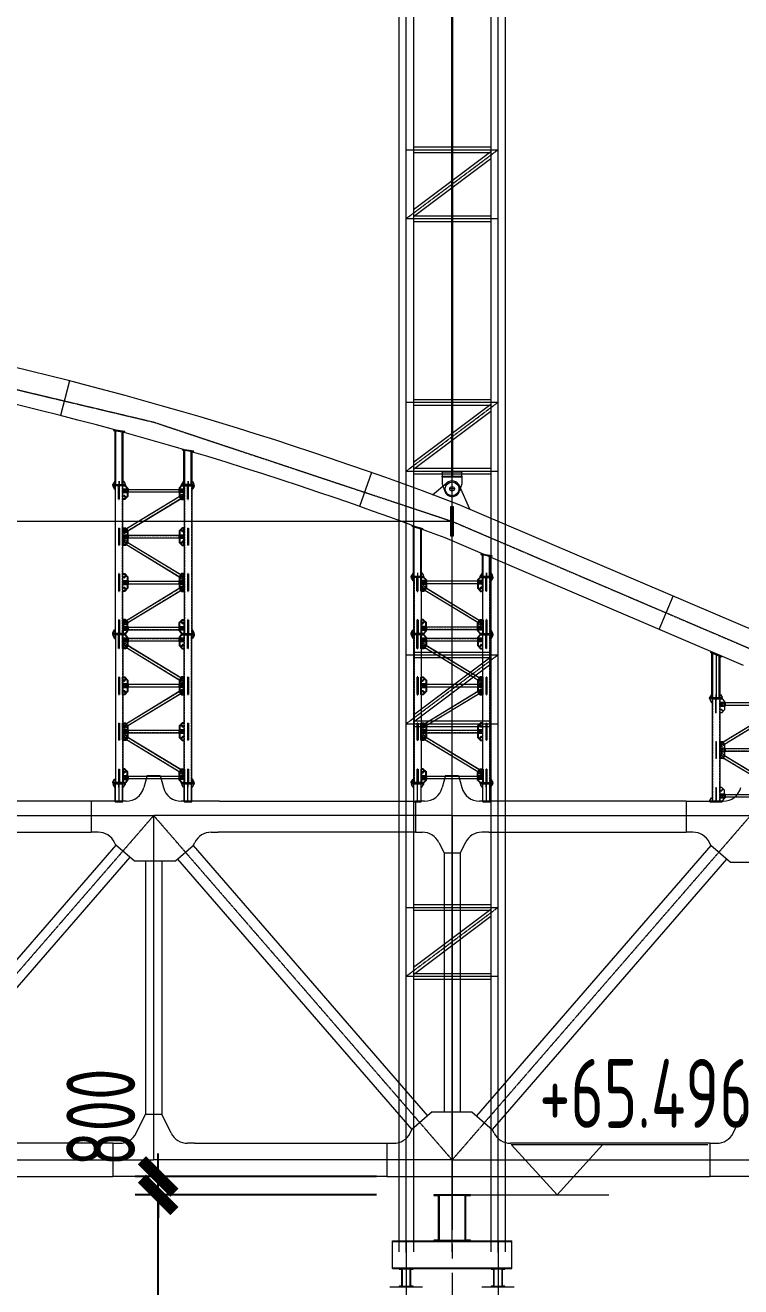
# Model space of a CAD drawing. Extents: x -2876908 to 633791, y -1383861 to 872234.
# Drawn here: x -460414 to -429248, y 744369 to 799314 of the extents above; entities that cross this region are included whole.
import ezdxf
from ezdxf.enums import TextEntityAlignment as Align

# ---------------------------------------------------------------- set-up
doc = ezdxf.new("R2010")
doc.units = 0
doc.header["$LTSCALE"] = 5
doc.header["$MEASUREMENT"] = 0
for name, pattern in [('ACAD_ISO10W100', [18, 12, -3, 0, -3]), ('CENTER', [2, 1.25, -0.25, 0.25, -0.25]), ('DASHED', [0.75, 0.5, -0.25])]:
    doc.linetypes.add(name, pattern=pattern)
doc.layers.get('0').update_dxf_attribs({"linetype": 'CONTINUOUS', "lineweight": 25})
doc.layers.get('DEFPOINTS').update_dxf_attribs({"color": 35, "linetype": 'CONTINUOUS', "lineweight": 13})
for name, color, linetype, lineweight in [('2细实线', 5, 'CONTINUOUS', 18), ('3中心线', 6, 'CENTER', 18), ('5标注', 3, 'CONTINUOUS', 15), ('6文本', 7, 'CONTINUOUS', 15), ('7边界线', 8, 'CONTINUOUS', 15), ('8轮廓线', 4, 'CONTINUOUS', 15), ('DIM', 3, 'CONTINUOUS', 0), ('STGJ_BOLT_THIN', 9, 'CONTINUOUS', 0), ('STXT_XG_END_THIN', 2, 'CONTINUOUS', 0), ('STXT_XG_THIN', 2, 'CONTINUOUS', 0), ('STXT_XG_TNDSH', 6, 'DASHED', 0)]:
    doc.layers.add(name, color=color, linetype=linetype, lineweight=lineweight)
doc.layers.add('M_Prof', color=2, linetype='CONTINUOUS')
doc.layers.add('M_Profx', color=2, linetype='CONTINUOUS')
doc.styles.add('TSSD_Dimension', font='tssdeng.shx', dxfattribs={"width": 0.7, "bigfont": 'hztxt.shx'})
doc.styles.add('TSSD_NORM', font='tssdeng.shx', dxfattribs={"width": 0.7, "bigfont": 'hztxt.shx'})
doc.dimstyles.new('TSSD_100_100', dxfattribs={"dimtxt": 300, "dimasz": 100, "dimexe": 100, "dimexo": 250, "dimgap": 100, "dimtad": 1, "dimdec": 0, "dimzin": 0, "dimdsep": 46, "dimtxsty": 'TSSD_Dimension', "dimblk": 'ARCHTICK', "dimblk1": 'ARCHTICK', "dimblk2": 'ARCHTICK', "dimcen": 0, "dimdle": 100, "dimclrt": 7, "dimadec": 0, "dimazin": 0, "dimtfac": 1, "dimtdec": 0, "dimtix": 1, "dimtmove": 2, "dimatfit": 3, "dimfxl": 1, "dimtolj": 1, "dimtzin": 0, "dimarcsym": 0})

# ---------------------------------------------------------------- blocks, each defined once
blk = doc.blocks.new('f234w2')
at = {"layer": '3中心线'}
for p, q in [((219704, 1526), (206704, -13474)), ((206704, 1526), (219704, 1526)), ((219704, 1526), (232704, -13474)), ((232704, 1526), (219704, 1526)), ((219704, 1526), (219704, -13474)), ((245704, 1526), (232704, -13474)), ((232704, 1526), (245704, 1526)), ((232704, 1526), (232704, -13474)), ((206704, -13474), (219704, -13474)), ((232704, -13474), (219704, -13474)), ((232704, -13474), (245704, -13474))]:
    blk.add_line(p, q, dxfattribs=at)
at = {"layer": '7边界线'}
for p, q in [((219419, 3265), (219277, 2741)), ((219419, 3265), (219988, 3265)), ((219988, 3265), (220130, 2741)), ((232419, 3265), (232277, 2741)), ((232419, 3265), (232988, 3265)), ((232988, 3265), (233130, 2741)), ((216989, 2150), (208300, 2150)), ((218505, 2150), (216989, 2150)), ((216989, 2150), (216989, 800)), ((222566, 2150), (220902, 2150)), ((222566, 2150), (231107, 2150)), ((231505, 2150), (231107, 2150)), ((231107, 2150), (231107, 800)), ((234300, 2150), (233902, 2150)), ((242894, 2150), (234300, 2150)), ((242894, 2150), (244505, 2150)), ((242894, 2150), (242894, 800)), ((208300, 800), (216989, 800)), ((217289, 800), (216989, 800)), ((222213, 800), (222513, 800)), ((231107, 800), (222513, 800)), ((231107, 800), (231407, 800)), ((234300, 800), (234000, 800)), ((234300, 800), (242894, 800)), ((243194, 800), (242894, 800)), ((218062, 242), (207992, -11376)), ((218062, 242), (218004, 358)), ((218860, -449), (218062, 242)), ((220656, -449), (221429, 222)), ((221429, 222), (221497, 358)), ((221429, 222), (231635, -11554)), ((232123, 358), (232354, -104)), ((233284, 358), (233054, -104)), ((243978, 222), (233772, -11554)), ((243978, 222), (243910, 358)), ((244833, -519), (243978, 222)), ((218666, -282), (208597, -11900)), ((218860, -449), (220656, -449)), ((219354, -449), (219354, -11481)), ((220054, -449), (220054, -11481)), ((220749, -368), (230955, -12143)), ((232354, -104), (232354, -11376)), ((232354, -104), (233054, -104)), ((233054, -104), (233054, -11376)), ((244658, -368), (234452, -12143)), ((246650, -520), (244833, -520)), ((218940, -12308), (219354, -11481)), ((219354, -11481), (220054, -11481)), ((220467, -12308), (220054, -11481)), ((231840, -11376), (230955, -12143)), ((231840, -11376), (233567, -11376)), ((233567, -11376), (234452, -12143)), ((244940, -12308), (245354, -11481)), ((230873, -12308), (230955, -12143)), ((234534, -12308), (234452, -12143)), ((217925, -12750), (209697, -12750)), ((217925, -12750), (218225, -12750)), ((217925, -12750), (217925, -14198)), ((221482, -12750), (221182, -12750)), ((221482, -12750), (229857, -12750)), ((229857, -12750), (230157, -12750)), ((229857, -12750), (229857, -14198)), ((235550, -12750), (235250, -12750)), ((243925, -12750), (235550, -12750)), ((243925, -12750), (244225, -12750)), ((243925, -12750), (243925, -14198)), ((203710, -14198), (217925, -14198)), ((229857, -14198), (217925, -14198)), ((229857, -14198), (243925, -14198)), ((255487, -14198), (243925, -14198))]:
    blk.add_line(p, q, dxfattribs=at)
for centre, start, end in [((218505, 2950), 270, 344.8249), ((220902, 2950), 195.1751, 270), ((231505, 2950), 270, 344.8249), ((233902, 2950), 195.1751, 270), ((244505, 2950), 270, 344.8249), ((217289, 0), 26.5651, 90), ((222213, 0), 90, 153.4349), ((231407, 0), 26.5651, 90), ((234000, 0), 90, 153.4349), ((243194, 0), 26.5651, 90), ((218225, -11950), 270, 333.4349), ((221182, -11950), 206.5651, 270), ((230157, -11950), 270, 333.4349), ((235250, -11950), 206.5651, 270), ((244225, -11950), 270, 333.4349)]:
    blk.add_arc(centre, 800, start, end, dxfattribs=at)
blk = doc.blocks.new('立面图')
at = {"layer": '3中心线'}
blk.add_lwpolyline([(80421, 934), (89875, 5872), (102875, 11428), (115875, 15749), (128875, 18835), (141875, 20687), (154875, 21305), (167875, 20687), (180875, 18835), (193875, 15749), (206875, 11428), (219875, 5872), (229329, 934)], dxfattribs=at)
at = {"layer": '7边界线', "ltscale": 0.1}
for p, q in [((190203, 17548), (189816, 16035)), ((203369, 13551), (202846, 12074)), ((220212, 6583), (207184, 12150)), ((219565, 5150), (206565, 10705)), ((215885, 6722), (216502, 8168))]:
    blk.add_line(p, q, dxfattribs=at)
for centre, radius, start, end in [((151606, -133281), 155689, 69.08517, 79.10948), ((151984, -131849), 152646, 69.04906, 79.14596)]:
    blk.add_arc(centre, radius, start, end, dxfattribs=at)
at = {"layer": '5标注'}
blk.add_blockref('f234w2', (-25830, -2913), dxfattribs=at)
blk = doc.blocks.new('260m跨提升架')
at = {"layer": '3中心线'}
for p, q in [((-3685, -8072), (-3685, 52996)), ((-1685, -8042), (-1685, 52996)), ((315, -8072), (315, 52996)), ((-3685, 39958), (315, 39958)), ((-3685, 36958), (315, 39958)), ((-3685, 36958), (315, 36958)), ((-3685, 28958), (315, 28958)), ((-3685, 25958), (315, 28958)), ((-3685, 25958), (315, 25958)), ((-3685, 14958), (315, 17958)), ((-3685, 17958), (315, 17958)), ((-3685, 14958), (315, 14958)), ((-3685, 6958), (315, 6958)), ((-3685, 3958), (315, 6958)), ((-3685, 3958), (315, 3958))]:
    blk.add_line(p, q, dxfattribs=at)
at = {"layer": '8轮廓线'}
for p, q in [((-4000, 52916), (-4000, -8042)), ((-3370, 52916), (-3370, -8042)), ((0, 52916), (0, -8042)), ((630, 52916), (630, -8042)), ((-3370, 40080), (0, 40080)), ((-3370, 37347), (0, 39874)), ((-3370, 39835), (0, 39835)), ((-3370, 37041), (0, 39568)), ((-3370, 37080), (0, 37080)), ((-3370, 36835), (0, 36835)), ((-3370, 29080), (0, 29080)), ((-3370, 26347), (0, 28874)), ((-3370, 28835), (0, 28835)), ((-3370, 26041), (0, 28568)), ((-3370, 26080), (0, 26080)), ((-3370, 25835), (0, 25835)), ((-3370, 18080), (0, 18080)), ((-3370, 15347), (0, 17874)), ((-3370, 17835), (0, 17835)), ((-3370, 15041), (0, 17568)), ((-3370, 15080), (0, 15080)), ((-3370, 14835), (0, 14835)), ((-3370, 7080), (0, 7080)), ((-3370, 4347), (0, 6874)), ((-3370, 6835), (0, 6835)), ((-3370, 4041), (0, 6568)), ((-3370, 4080), (0, 4080)), ((-3370, 3835), (0, 3835))]:
    blk.add_line(p, q, dxfattribs=at)
blk = doc.blocks.new('孔')
blk.add_circle((22022, 20887), 13.3)
at = {"layer": 'STGJ_BOLT_THIN'}
for p, q in [((21992, 20887), (22052, 20887)), ((22022, 20917), (22022, 20857))]:
    blk.add_line(p, q, dxfattribs=at)
blk = doc.blocks.new('6.5M11')
at = {"color": 5}
for p, q in [((128499, 27955), (128499, 28558)), ((128519, 27955), (128519, 28558)), ((128519, 27955), (128499, 27955)), ((128499, 24701), (128499, 23955)), ((128499, 24701), (128519, 24701)), ((128519, 24701), (128519, 23955)), ((128519, 23955), (128499, 23955))]:
    blk.add_line(p, q, dxfattribs=at)
for p, q in [((128499, 28377), (128519, 28377)), ((128499, 28350), (128519, 28350)), ((128499, 28307), (128519, 28307)), ((128499, 28280), (128519, 28280)), ((128499, 28114), (128519, 28114)), ((128499, 28088), (128519, 28088)), ((128499, 28078), (128519, 28078)), ((128499, 28051), (128519, 28051)), ((128499, 26605), (128519, 26605)), ((128499, 26579), (128519, 26579)), ((128499, 26569), (128519, 26569)), ((128499, 26543), (128519, 26543)), ((128499, 26377), (128519, 26377)), ((128499, 26350), (128519, 26350)), ((128499, 26307), (128519, 26307)), ((128499, 26280), (128519, 26280)), ((128499, 26101), (128519, 26101)), ((128499, 26065), (128519, 26065)), ((128519, 24605), (128499, 24605)), ((128519, 24579), (128499, 24579)), ((128519, 24569), (128499, 24569)), ((128519, 24543), (128499, 24543)), ((128519, 24377), (128499, 24377)), ((128519, 24350), (128499, 24350)), ((128519, 24307), (128499, 24307)), ((128519, 24280), (128499, 24280)), ((128519, 24101), (128499, 24101)), ((128519, 24065), (128499, 24065)), ((128519, 22605), (128499, 22605)), ((128519, 22579), (128499, 22579)), ((128519, 22569), (128499, 22569)), ((128519, 22543), (128499, 22543)), ((128519, 22377), (128499, 22377)), ((128519, 22350), (128499, 22350)), ((128519, 22307), (128499, 22307)), ((128519, 22280), (128499, 22280))]:
    blk.add_line(p, q)
at = {"color": 241}
for p, q in [((128499, 26701), (128499, 25955)), ((128519, 26701), (128499, 26701)), ((128519, 26701), (128519, 25955)), ((128499, 25955), (128519, 25955)), ((128499, 22701), (128499, 22093)), ((128499, 22701), (128519, 22701)), ((128519, 22701), (128519, 22093))]:
    blk.add_line(p, q, dxfattribs=at)
at = {"color": 6}
for points in [[(128247, 28578), (128772, 28578), (128772, 28558), (128247, 28558)], [(128247, 22078), (128772, 22078), (128772, 22098), (128247, 22098)]]:
    blk.add_lwpolyline(points, close=True, dxfattribs=at)
for points in [[(128247, 28558), (128247, 28528), (128317, 28408), (128347, 28408)], [(128247, 28558), (128247, 28528), (128317, 28408), (128347, 28408)], [(128247, 22098), (128247, 22128), (128317, 22248), (128347, 22248)], [(128247, 22098), (128247, 22128), (128317, 22248), (128347, 22248)]]:
    blk.add_lwpolyline(points, dxfattribs=at)
at = {"color": 241}
for points in [[(128672, 28558), (128772, 28558), (128882, 28438), (128882, 28109), (128789, 27955), (128672, 27955), (128672, 28558)], [(128672, 24701), (128789, 24701), (128882, 24548), (128882, 24109), (128789, 23955), (128672, 23955), (128672, 24701)]]:
    blk.add_lwpolyline(points, dxfattribs=at)
at = {"color": 5}
for points in [[(128672, 26701), (128761, 26701), (128882, 26580), (128882, 26077), (128761, 25955), (128672, 25955), (128672, 26701)], [(128672, 22701), (128672, 22098), (128772, 22098), (128882, 22218), (128882, 22580), (128761, 22701), (128672, 22701)]]:
    blk.add_lwpolyline(points, dxfattribs=at)
at = {"layer": 'STXT_XG_END_THIN'}
for p, q in [((128347, 28558), (128672, 28558)), ((128347, 22098), (128672, 22098))]:
    blk.add_line(p, q, dxfattribs=at)
at = {"layer": 'STXT_XG_THIN', "color": 2}
for p, q in [((128347, 28558), (128347, 22098)), ((128672, 28558), (128672, 22098))]:
    blk.add_line(p, q, dxfattribs=at)
at = {"layer": 'STXT_XG_TNDSH', "color": 2}
for p, q in [((128355, 28558), (128355, 22098)), ((128664, 28558), (128664, 22098))]:
    blk.add_line(p, q, dxfattribs=at)
for p in [(106715, 7476), (106715, 7406), (106715, 7213), (106775, 7177), (106785, 7476), (106785, 7406), (106715, 5476), (106785, 5476), (106715, 5406), (106715, 5213), (106765, 5164), (106785, 5406), (106715, 3476), (106715, 3406), (106785, 3476), (106785, 3406), (106715, 3213), (106775, 3177)]:
    blk.add_blockref('孔', p)
at = {"xscale": -1, "rotation": 180}
for p in [(106715, 47443), (106715, 47251), (106765, 47493), (106785, 47251), (106715, 47181), (106785, 47181), (106715, 45443), (106775, 45480), (106715, 43443), (106765, 43493), (106715, 43251), (106715, 43181), (106785, 43251), (106785, 43181)]:
    blk.add_blockref('孔', p, dxfattribs=at)
blk = doc.blocks.new('6.5M222')
at = {"color": 241}
for p, q in [((130499, 27955), (130499, 28558)), ((130519, 27955), (130519, 28558)), ((130519, 27955), (130499, 27955)), ((130499, 24701), (130499, 23955)), ((130499, 24701), (130519, 24701)), ((130519, 24701), (130519, 23955)), ((130519, 23955), (130499, 23955))]:
    blk.add_line(p, q, dxfattribs=at)
for p, q in [((130499, 28377), (130519, 28377)), ((130499, 28350), (130519, 28350)), ((130499, 28307), (130519, 28307)), ((130499, 28280), (130519, 28280)), ((130499, 28114), (130519, 28114)), ((130499, 28088), (130519, 28088)), ((130499, 28078), (130519, 28078)), ((130499, 28051), (130519, 28051)), ((130499, 26605), (130519, 26605)), ((130499, 26579), (130519, 26579)), ((130499, 26569), (130519, 26569)), ((130499, 26543), (130519, 26543)), ((130499, 26377), (130519, 26377)), ((130499, 26350), (130519, 26350)), ((130499, 26307), (130519, 26307)), ((130499, 26280), (130519, 26280)), ((130499, 26101), (130519, 26101)), ((130499, 26065), (130519, 26065)), ((130519, 24605), (130499, 24605)), ((130519, 24579), (130499, 24579)), ((130519, 24569), (130499, 24569)), ((130519, 24543), (130499, 24543)), ((130519, 24377), (130499, 24377)), ((130519, 24350), (130499, 24350)), ((130519, 24307), (130499, 24307)), ((130519, 24280), (130499, 24280)), ((130519, 24101), (130499, 24101)), ((130519, 24065), (130499, 24065)), ((130499, 22605), (130519, 22605)), ((130499, 22579), (130519, 22579)), ((130499, 22569), (130519, 22569)), ((130499, 22543), (130519, 22543)), ((130499, 22377), (130519, 22377)), ((130499, 22350), (130519, 22350)), ((130499, 22307), (130519, 22307)), ((130499, 22280), (130519, 22280))]:
    blk.add_line(p, q)
at = {"color": 5}
for p, q in [((130499, 26701), (130499, 25955)), ((130519, 26701), (130499, 26701)), ((130519, 26701), (130519, 25955)), ((130499, 25955), (130519, 25955)), ((130499, 22701), (130499, 22098)), ((130519, 22701), (130499, 22701)), ((130519, 22701), (130519, 22098))]:
    blk.add_line(p, q, dxfattribs=at)
at = {"color": 6}
for points in [[(130772, 28578), (130247, 28578), (130247, 28558), (130772, 28558)], [(130772, 22078), (130247, 22078), (130247, 22098), (130772, 22098)]]:
    blk.add_lwpolyline(points, close=True, dxfattribs=at)
at = {"color": 5}
for points in [[(130347, 28558), (130247, 28558), (130137, 28438), (130137, 28077), (130258, 27955), (130347, 27955)], [(130347, 24701), (130258, 24701), (130137, 24580), (130137, 24077), (130258, 23955), (130347, 23955)]]:
    blk.add_lwpolyline(points, dxfattribs=at)
at = {"color": 6}
for points in [[(130772, 28558), (130772, 28528), (130702, 28408), (130672, 28408)], [(130772, 28558), (130772, 28528), (130702, 28408), (130672, 28408)], [(130772, 22098), (130772, 22128), (130702, 22248), (130672, 22248)], [(130772, 22098), (130772, 22128), (130702, 22248), (130672, 22248)]]:
    blk.add_lwpolyline(points, dxfattribs=at)
at = {"color": 241}
for points in [[(130347, 26701), (130230, 26701), (130137, 26548), (130137, 26109), (130230, 25955), (130347, 25955), (130347, 26701)], [(130347, 22701), (130347, 22098), (130247, 22098), (130137, 22218), (130137, 22548), (130230, 22701), (130347, 22701)]]:
    blk.add_lwpolyline(points, dxfattribs=at)
at = {"layer": 'STXT_XG_END_THIN'}
for p, q in [((130672, 28558), (130347, 28558)), ((130672, 22098), (130347, 22098))]:
    blk.add_line(p, q, dxfattribs=at)
at = {"layer": 'STXT_XG_THIN', "color": 2}
for p, q in [((130347, 22098), (130347, 28558)), ((130672, 22098), (130672, 28558))]:
    blk.add_line(p, q, dxfattribs=at)
at = {"layer": 'STXT_XG_TNDSH', "color": 2}
for p, q in [((130355, 22098), (130355, 28558)), ((130664, 22098), (130664, 28558))]:
    blk.add_line(p, q, dxfattribs=at)
at = {"xscale": -1}
for p in [(152234, 7476), (152234, 7406), (152254, 7164), (152304, 7476), (152304, 7406), (152304, 7213), (152234, 5476), (152304, 5476), (152234, 5406), (152244, 5177), (152304, 5406), (152304, 5213), (152234, 3476), (152234, 3406), (152304, 3476), (152304, 3406), (152254, 3164), (152304, 3213)]:
    blk.add_blockref('孔', p, dxfattribs=at)
at = {"rotation": 180}
for p in [(152244, 47480), (152304, 47443), (152254, 45493), (152304, 45443), (152244, 43480), (152304, 43443), (152234, 43251), (152234, 43181), (152304, 43251), (152304, 43181)]:
    blk.add_blockref('孔', p, dxfattribs=at)
blk = doc.blocks.new('sahdlfhaskfhkjs')
at = {"layer": 'STXT_XG_END_THIN', "color": 3}
for p, q in [((11556664, 547825), (11556664, 547665)), ((11559299, 547665), (11559299, 547825)), ((11556664, 547665), (11556874, 547665)), ((11556664, 545825), (11556664, 545665)), ((11556664, 545665), (11556874, 545665)), ((11559299, 545665), (11559299, 545825)), ((11556664, 543825), (11556664, 543665)), ((11556664, 543665), (11556874, 543665)), ((11559299, 543665), (11559299, 543825)), ((11556664, 541825), (11556664, 541665)), ((11559299, 541665), (11559299, 541825)), ((11556664, 541665), (11556874, 541665))]:
    blk.add_line(p, q, dxfattribs=at)
at = {"layer": 'STXT_XG_THIN', "color": 3}
for p, q in [((11556874, 547825), (11556664, 547825)), ((11556864, 547825), (11556864, 547665)), ((11556874, 547825), (11556874, 547665)), ((11559089, 547825), (11559089, 547665)), ((11559299, 547825), (11559089, 547825)), ((11559099, 547825), (11559099, 547665)), ((11559089, 547802), (11556874, 547802)), ((11559089, 547688), (11556874, 547688)), ((11559299, 547665), (11559089, 547665)), ((11556874, 545825), (11556664, 545825)), ((11556864, 545825), (11556864, 545665)), ((11556874, 545825), (11556874, 545665)), ((11559089, 545802), (11556874, 545802)), ((11559089, 545688), (11556874, 545688)), ((11559089, 545825), (11559089, 545665)), ((11559299, 545825), (11559089, 545825)), ((11559299, 545665), (11559089, 545665)), ((11559099, 545825), (11559099, 545665)), ((11556874, 543825), (11556664, 543825)), ((11556864, 543825), (11556864, 543665)), ((11556874, 543825), (11556874, 543665)), ((11559089, 543802), (11556874, 543802)), ((11559089, 543688), (11556874, 543688)), ((11559089, 543825), (11559089, 543665)), ((11559299, 543825), (11559089, 543825)), ((11559299, 543665), (11559089, 543665)), ((11559099, 543825), (11559099, 543665)), ((11556874, 541825), (11556664, 541825)), ((11556864, 541825), (11556864, 541665)), ((11556874, 541825), (11556874, 541665)), ((11559089, 541802), (11556874, 541802)), ((11559089, 541825), (11559089, 541665)), ((11559299, 541825), (11559089, 541825)), ((11559099, 541825), (11559099, 541665)), ((11559089, 541688), (11556874, 541688)), ((11559299, 541665), (11559089, 541665))]:
    blk.add_line(p, q, dxfattribs=at)
at = {"layer": 'STXT_XG_THIN', "color": 241}
for p, q in [((11556664, 547530), (11556712, 547609)), ((11556664, 547530), (11556664, 547451)), ((11556664, 547451), (11556787, 547377)), ((11556870, 547513), (11556712, 547609)), ((11556862, 547519), (11556779, 547382)), ((11556870, 547513), (11556787, 547377)), ((11559105, 545997), (11556799, 547396)), ((11559164, 546094), (11556858, 547494)), ((11559176, 546114), (11559093, 545977)), ((11559093, 545977), (11559251, 545881)), ((11559093, 545513), (11559251, 545609)), ((11559184, 546108), (11559101, 545972)), ((11559299, 546039), (11559176, 546114)), ((11559299, 545960), (11559251, 545881)), ((11559299, 545530), (11559251, 545609)), ((11559299, 545960), (11559299, 546039)), ((11559105, 545494), (11556799, 544094)), ((11559164, 545396), (11556858, 543997)), ((11559176, 545377), (11559093, 545513)), ((11559184, 545382), (11559101, 545519)), ((11559299, 545451), (11559176, 545377)), ((11559299, 545530), (11559299, 545451)), ((11556664, 544039), (11556787, 544114)), ((11556664, 543960), (11556664, 544039)), ((11556664, 543960), (11556712, 543881)), ((11556870, 543977), (11556712, 543881)), ((11556862, 543972), (11556779, 544108)), ((11556870, 543977), (11556787, 544114)), ((11556664, 543530), (11556712, 543609)), ((11556664, 543530), (11556664, 543451)), ((11556664, 543451), (11556787, 543377)), ((11556870, 543513), (11556712, 543609)), ((11556862, 543519), (11556779, 543382)), ((11556870, 543513), (11556787, 543377)), ((11559164, 542094), (11556858, 543494)), ((11559105, 541997), (11556799, 543396)), ((11559176, 542114), (11559093, 541977)), ((11559093, 541977), (11559251, 541881)), ((11559184, 542108), (11559101, 541972)), ((11559299, 542039), (11559176, 542114)), ((11559299, 541960), (11559251, 541881)), ((11559299, 541960), (11559299, 542039))]:
    blk.add_line(p, q, dxfattribs=at)
at = {"layer": 'STXT_XG_TNDSH', "color": 241}
for p, q in [((11559107, 546000), (11556801, 547400)), ((11559162, 546091), (11556856, 547490)), ((11559107, 545490), (11556801, 544091)), ((11559162, 545400), (11556856, 544000)), ((11559162, 542091), (11556856, 543490)), ((11559107, 542000), (11556801, 543400))]:
    blk.add_line(p, q, dxfattribs=at)
at = {"layer": 'STXT_XG_TNDSH', "color": 3}
for p, q in [((11559089, 547798), (11556874, 547798)), ((11559089, 547692), (11556874, 547692)), ((11559089, 545798), (11556874, 545798)), ((11559089, 545692), (11556874, 545692)), ((11559089, 543798), (11556874, 543798)), ((11559089, 543692), (11556874, 543692)), ((11559089, 541798), (11556874, 541798)), ((11559089, 541692), (11556874, 541692))]:
    blk.add_line(p, q, dxfattribs=at)
for name, p in [('6.5M11', (11427972, 519417)), ('6.5M222', (11428972, 519417))]:
    blk.add_blockref(name, p)
blk = doc.blocks.new('hslhfkdjsdkjf')
at = {"color": 6}
for p, q in [((10440927, 1364081), (10440927, 1364061)), ((10441452, 1364081), (10441452, 1364061))]:
    blk.add_line(p, q, dxfattribs=at)
blk.add_line((10441026, 1363281), (10441352, 1363281))
at = {"layer": 'DIM', "color": 6}
for p, q in [((10440927, 1364081), (10441452, 1364081)), ((10440927, 1364061), (10441452, 1364061)), ((10440927, 1364061), (10440927, 1364030)), ((10440997, 1363910), (10440927, 1364030)), ((10440997, 1363910), (10441026, 1363910)), ((10441184, 1363910), (10441184, 1364061)), ((10441184, 1363910), (10441194, 1363910)), ((10441194, 1363910), (10441194, 1364061)), ((10441382, 1363910), (10441352, 1363910)), ((10441382, 1363910), (10441452, 1364030)), ((10441452, 1364061), (10441452, 1364030))]:
    blk.add_line(p, q, dxfattribs=at)
at = {"layer": 'DIM', "color": 2}
for p, q in [((10441026, 1363281), (10441026, 1364061)), ((10441034, 1363281), (10441034, 1364061)), ((10441344, 1363281), (10441344, 1364061)), ((10441352, 1363281), (10441352, 1364061))]:
    blk.add_line(p, q, dxfattribs=at)
at = {"layer": 'DIM', "color": 1, "linetype": 'ACAD_ISO10W100', "ltscale": 0.02}
blk.add_line((10441189, 1363281), (10441189, 1364081), dxfattribs=at)
blk = doc.blocks.new('hsldhflksfdjl')
at = {"color": 5}
for p, q in [((11524943, 547792), (11524943, 548395)), ((11524963, 547792), (11524963, 548395)), ((11524943, 547792), (11524963, 547792)), ((11527943, 546538), (11527943, 545935)), ((11527963, 546538), (11527943, 546538)), ((11527963, 546538), (11527963, 545935))]:
    blk.add_line(p, q, dxfattribs=at)
at = {"color": 241}
for p, q in [((11527943, 547792), (11527943, 548395)), ((11527963, 547792), (11527963, 548395)), ((11527963, 547792), (11527943, 547792)), ((11524943, 546538), (11524943, 545935)), ((11524943, 546538), (11524963, 546538)), ((11524963, 546538), (11524963, 545935))]:
    blk.add_line(p, q, dxfattribs=at)
for p, q in [((11524963, 548213), (11524943, 548213)), ((11524963, 548186), (11524943, 548186)), ((11524963, 548143), (11524943, 548143)), ((11524963, 548116), (11524943, 548116)), ((11524963, 547950), (11524943, 547950)), ((11524963, 547924), (11524943, 547924)), ((11524963, 547914), (11524943, 547914)), ((11524963, 547887), (11524943, 547887)), ((11527943, 548213), (11527963, 548213)), ((11527943, 548186), (11527963, 548186)), ((11527943, 548143), (11527963, 548143)), ((11527943, 548116), (11527963, 548116)), ((11527943, 547950), (11527963, 547950)), ((11527943, 547924), (11527963, 547924)), ((11527943, 547914), (11527963, 547914)), ((11527943, 547887), (11527963, 547887)), ((11524963, 546442), (11524943, 546442)), ((11524963, 546415), (11524943, 546415)), ((11524963, 546405), (11524943, 546405)), ((11524963, 546379), (11524943, 546379)), ((11524963, 546213), (11524943, 546213)), ((11524963, 546186), (11524943, 546186)), ((11527943, 546442), (11527963, 546442)), ((11527943, 546415), (11527963, 546415)), ((11527943, 546405), (11527963, 546405)), ((11527943, 546379), (11527963, 546379)), ((11527943, 546213), (11527963, 546213)), ((11527943, 546186), (11527963, 546186)), ((11524963, 546143), (11524943, 546143)), ((11524963, 546116), (11524943, 546116)), ((11527943, 546143), (11527963, 546143)), ((11527943, 546116), (11527963, 546116))]:
    blk.add_line(p, q)
at = {"color": 6}
for points in [[(11524691, 548415), (11525216, 548415), (11525216, 548395), (11524691, 548395)], [(11528216, 548415), (11527691, 548415), (11527691, 548395), (11528216, 548395)], [(11524691, 545915), (11525216, 545915), (11525216, 545935), (11524691, 545935)], [(11528216, 545915), (11527691, 545915), (11527691, 545935), (11528216, 545935)]]:
    blk.add_lwpolyline(points, close=True, dxfattribs=at)
for points in [[(11524691, 548395), (11524691, 548365), (11524761, 548245), (11524791, 548245)], [(11524691, 548395), (11524691, 548365), (11524761, 548245), (11524791, 548245)], [(11528216, 548395), (11528216, 548365), (11528146, 548245), (11528116, 548245)], [(11528216, 548395), (11528216, 548365), (11528146, 548245), (11528116, 548245)], [(11524691, 545935), (11524691, 545965), (11524761, 546085), (11524791, 546085)], [(11524691, 545935), (11524691, 545965), (11524761, 546085), (11524791, 546085)], [(11528216, 545935), (11528216, 545965), (11528146, 546085), (11528116, 546085)], [(11528216, 545935), (11528216, 545965), (11528146, 546085), (11528116, 546085)]]:
    blk.add_lwpolyline(points, dxfattribs=at)
at = {"color": 241}
for points in [[(11525116, 547792), (11525116, 548395), (11525216, 548395), (11525326, 548275), (11525326, 547945), (11525233, 547792), (11525116, 547792)], [(11527791, 546538), (11527791, 545935), (11527691, 545935), (11527580, 546055), (11527580, 546384), (11527674, 546538), (11527791, 546538)]]:
    blk.add_lwpolyline(points, dxfattribs=at)
at = {"color": 5}
for points in [[(11527791, 547792), (11527791, 548395), (11527691, 548395), (11527580, 548275), (11527580, 547913), (11527701, 547792), (11527791, 547792)], [(11525116, 546538), (11525116, 545935), (11525216, 545935), (11525326, 546055), (11525326, 546416), (11525205, 546538), (11525116, 546538)]]:
    blk.add_lwpolyline(points, dxfattribs=at)
at = {"layer": 'STXT_XG_END_THIN'}
for p, q in [((11524791, 548395), (11525116, 548395)), ((11528116, 548395), (11527791, 548395)), ((11524791, 545935), (11525116, 545935)), ((11528116, 545935), (11527791, 545935))]:
    blk.add_line(p, q, dxfattribs=at)
at = {"layer": 'STXT_XG_END_THIN', "color": 3}
for p, q in [((11525136, 548245), (11525136, 548085)), ((11525136, 548085), (11525346, 548085)), ((11527771, 548085), (11527771, 548245)), ((11525136, 546245), (11525136, 546085)), ((11527771, 546085), (11527771, 546245)), ((11525136, 546085), (11525346, 546085))]:
    blk.add_line(p, q, dxfattribs=at)
at = {"layer": 'STXT_XG_THIN', "color": 2}
for p, q in [((11524791, 548395), (11524791, 545935)), ((11525116, 548395), (11525116, 545935)), ((11527791, 545935), (11527791, 548395)), ((11528116, 545935), (11528116, 548395))]:
    blk.add_line(p, q, dxfattribs=at)
at = {"layer": 'STXT_XG_THIN', "color": 3}
for p, q in [((11525346, 548245), (11525136, 548245)), ((11525336, 548245), (11525336, 548085)), ((11525346, 548245), (11525346, 548085)), ((11527560, 548222), (11525346, 548222)), ((11527560, 548108), (11525346, 548108)), ((11527560, 548245), (11527560, 548085)), ((11527771, 548245), (11527560, 548245)), ((11527771, 548085), (11527560, 548085)), ((11527570, 548245), (11527570, 548085)), ((11525346, 546245), (11525136, 546245)), ((11525336, 546245), (11525336, 546085)), ((11525346, 546245), (11525346, 546085)), ((11527560, 546222), (11525346, 546222)), ((11527560, 546245), (11527560, 546085)), ((11527771, 546245), (11527560, 546245)), ((11527570, 546245), (11527570, 546085)), ((11527560, 546108), (11525346, 546108)), ((11527771, 546085), (11527560, 546085))]:
    blk.add_line(p, q, dxfattribs=at)
at = {"layer": 'STXT_XG_THIN', "color": 241}
for p, q in [((11525136, 547950), (11525184, 548029)), ((11525136, 547950), (11525136, 547871)), ((11525136, 547871), (11525259, 547796)), ((11525342, 547933), (11525184, 548029)), ((11525333, 547938), (11525250, 547801)), ((11525342, 547933), (11525259, 547796)), ((11527576, 546416), (11525271, 547816)), ((11527636, 546514), (11525330, 547913)), ((11527647, 546533), (11527564, 546396)), ((11527564, 546396), (11527723, 546300)), ((11527656, 546528), (11527573, 546391)), ((11527771, 546458), (11527647, 546533)), ((11527771, 546380), (11527723, 546300)), ((11527771, 546380), (11527771, 546458))]:
    blk.add_line(p, q, dxfattribs=at)
at = {"layer": 'STXT_XG_TNDSH', "color": 2}
for p, q in [((11524799, 548395), (11524799, 545935)), ((11525108, 548395), (11525108, 545935)), ((11527799, 545935), (11527799, 548395)), ((11528108, 545935), (11528108, 548395))]:
    blk.add_line(p, q, dxfattribs=at)
at = {"layer": 'STXT_XG_TNDSH', "color": 241}
for p, q in [((11527578, 546419), (11525273, 547819)), ((11527633, 546510), (11525328, 547910))]:
    blk.add_line(p, q, dxfattribs=at)
at = {"layer": 'STXT_XG_TNDSH', "color": 3}
for p, q in [((11527560, 548218), (11525346, 548218)), ((11527560, 548112), (11525346, 548112)), ((11527560, 546218), (11525346, 546218)), ((11527560, 546112), (11525346, 546112))]:
    blk.add_line(p, q, dxfattribs=at)
for p in [(11503159, 527312), (11503159, 527242), (11503159, 527050), (11503219, 527013), (11503229, 527312), (11503229, 527242)]:
    blk.add_blockref('孔', p)
at = {"xscale": -1}
for p in [(11549677, 527312), (11549677, 527242), (11549698, 527000), (11549747, 527312), (11549747, 527242), (11549747, 527050)]:
    blk.add_blockref('孔', p, dxfattribs=at)
at = {"xscale": -1, "rotation": 180}
for p in [(11503159, 567280), (11503159, 567087), (11503159, 567017), (11503208, 567329), (11503229, 567087), (11503229, 567017)]:
    blk.add_blockref('孔', p, dxfattribs=at)
at = {"rotation": 180}
for p in [(11549677, 567087), (11549677, 567017), (11549688, 567316), (11549747, 567280), (11549747, 567087), (11549747, 567017)]:
    blk.add_blockref('孔', p, dxfattribs=at)
blk = doc.blocks.new('flhdasdhfksfdjl')
at = {"color": 241}
for p, q in [((11534671, 549419), (11534671, 550022)), ((11534691, 549419), (11534691, 550022)), ((11534671, 549419), (11534691, 549419)), ((11537671, 548165), (11537671, 547419)), ((11537671, 548165), (11537691, 548165)), ((11537691, 548165), (11537691, 547419)), ((11537691, 547419), (11537671, 547419)), ((11534671, 546165), (11534671, 545562)), ((11534671, 546165), (11534691, 546165)), ((11534691, 546165), (11534691, 545562))]:
    blk.add_line(p, q, dxfattribs=at)
at = {"color": 5}
for p, q in [((11537671, 549419), (11537671, 550022)), ((11537691, 549419), (11537691, 550022)), ((11537671, 549419), (11537691, 549419)), ((11534671, 548165), (11534671, 547419)), ((11534671, 548165), (11534691, 548165)), ((11534691, 548165), (11534691, 547419)), ((11534691, 547419), (11534671, 547419)), ((11537671, 546165), (11537671, 545562)), ((11537671, 546165), (11537691, 546165)), ((11537691, 546165), (11537691, 545562))]:
    blk.add_line(p, q, dxfattribs=at)
for p, q in [((11534691, 549840), (11534671, 549840)), ((11534691, 549813), (11534671, 549813)), ((11534691, 549770), (11534671, 549770)), ((11534691, 549743), (11534671, 549743)), ((11534691, 549578), (11534671, 549578)), ((11534691, 549551), (11534671, 549551)), ((11534691, 549541), (11534671, 549541)), ((11534691, 549515), (11534671, 549515)), ((11537691, 549840), (11537671, 549840)), ((11537691, 549813), (11537671, 549813)), ((11537691, 549770), (11537671, 549770)), ((11537691, 549743), (11537671, 549743)), ((11537691, 549578), (11537671, 549578)), ((11537691, 549551), (11537671, 549551)), ((11537691, 549541), (11537671, 549541)), ((11537691, 549515), (11537671, 549515)), ((11534691, 548069), (11534671, 548069)), ((11534691, 548042), (11534671, 548042)), ((11534691, 548033), (11534671, 548033)), ((11534691, 548006), (11534671, 548006)), ((11534691, 547840), (11534671, 547840)), ((11534691, 547813), (11534671, 547813)), ((11537691, 548069), (11537671, 548069)), ((11537691, 548042), (11537671, 548042)), ((11537691, 548033), (11537671, 548033)), ((11537691, 548006), (11537671, 548006)), ((11537691, 547840), (11537671, 547840)), ((11537691, 547813), (11537671, 547813)), ((11534691, 547770), (11534671, 547770)), ((11534691, 547743), (11534671, 547743)), ((11534691, 547564), (11534671, 547564)), ((11534691, 547528), (11534671, 547528)), ((11537691, 547770), (11537671, 547770)), ((11537691, 547743), (11537671, 547743)), ((11537691, 547564), (11537671, 547564)), ((11537691, 547528), (11537671, 547528)), ((11534691, 546069), (11534671, 546069)), ((11534691, 546042), (11534671, 546042)), ((11534691, 546033), (11534671, 546033)), ((11534691, 546006), (11534671, 546006)), ((11534691, 545840), (11534671, 545840)), ((11534691, 545813), (11534671, 545813)), ((11534691, 545770), (11534671, 545770)), ((11534691, 545743), (11534671, 545743)), ((11537691, 546069), (11537671, 546069)), ((11537691, 546042), (11537671, 546042)), ((11537691, 546033), (11537671, 546033)), ((11537691, 546006), (11537671, 546006)), ((11537691, 545840), (11537671, 545840)), ((11537691, 545813), (11537671, 545813)), ((11537691, 545770), (11537671, 545770)), ((11537691, 545743), (11537671, 545743))]:
    blk.add_line(p, q)
at = {"color": 6}
for points in [[(11534418, 550042), (11534943, 550042), (11534943, 550022), (11534418, 550022)], [(11537943, 550042), (11537418, 550042), (11537418, 550022), (11537943, 550022)], [(11534418, 545542), (11534943, 545542), (11534943, 545562), (11534418, 545562)], [(11537943, 545542), (11537418, 545542), (11537418, 545562), (11537943, 545562)]]:
    blk.add_lwpolyline(points, close=True, dxfattribs=at)
for points in [[(11534418, 550022), (11534418, 549992), (11534488, 549872), (11534518, 549872)], [(11534418, 550022), (11534418, 549992), (11534488, 549872), (11534518, 549872)], [(11537943, 550022), (11537943, 549992), (11537873, 549872), (11537843, 549872)], [(11537943, 550022), (11537943, 549992), (11537873, 549872), (11537843, 549872)], [(11534418, 545562), (11534418, 545592), (11534488, 545712), (11534518, 545712)], [(11534418, 545562), (11534418, 545592), (11534488, 545712), (11534518, 545712)], [(11537943, 545562), (11537943, 545592), (11537873, 545712), (11537843, 545712)], [(11537943, 545562), (11537943, 545592), (11537873, 545712), (11537843, 545712)]]:
    blk.add_lwpolyline(points, dxfattribs=at)
at = {"color": 5}
for points in [[(11534843, 550022), (11534943, 550022), (11535054, 549902), (11535054, 549540), (11534932, 549419), (11534843, 549419)], [(11537518, 548165), (11537429, 548165), (11537308, 548043), (11537308, 547540), (11537429, 547419), (11537518, 547419)], [(11534843, 546165), (11534843, 545562), (11534943, 545562), (11535054, 545682), (11535054, 546043), (11534932, 546165), (11534843, 546165)]]:
    blk.add_lwpolyline(points, dxfattribs=at)
at = {"color": 241}
for points in [[(11537518, 550022), (11537418, 550022), (11537308, 549897), (11537308, 549572), (11537401, 549419), (11537518, 549419), (11537518, 550022)], [(11534843, 548165), (11534960, 548165), (11535054, 548011), (11535054, 547572), (11534960, 547419), (11534843, 547419), (11534843, 548165)], [(11537518, 546165), (11537518, 545562), (11537418, 545562), (11537308, 545687), (11537308, 546011), (11537401, 546165), (11537518, 546165)]]:
    blk.add_lwpolyline(points, dxfattribs=at)
at = {"layer": 'DIM'}
for p, q in [((11534843, 545997), (11534843, 546449)), ((11537518, 546210), (11537518, 546547))]:
    blk.add_line(p, q, dxfattribs=at)
at = {"layer": 'STXT_XG_END_THIN'}
for p, q in [((11534518, 550022), (11534843, 550022)), ((11537843, 550022), (11537518, 550022)), ((11534518, 545562), (11534843, 545562)), ((11537843, 545562), (11537518, 545562))]:
    blk.add_line(p, q, dxfattribs=at)
at = {"layer": 'STXT_XG_END_THIN', "color": 3}
for p, q in [((11534863, 549872), (11534863, 549712)), ((11534863, 549712), (11535074, 549712)), ((11537498, 549712), (11537498, 549872)), ((11534863, 547872), (11534863, 547712)), ((11537498, 547712), (11537498, 547872)), ((11534863, 547712), (11535074, 547712)), ((11534863, 545872), (11534863, 545712)), ((11534863, 545712), (11535074, 545712)), ((11537498, 545712), (11537498, 545872))]:
    blk.add_line(p, q, dxfattribs=at)
at = {"layer": 'STXT_XG_THIN', "color": 2}
for p, q in [((11534518, 550022), (11534518, 545562)), ((11534843, 550022), (11534843, 545562)), ((11537518, 545562), (11537518, 550022)), ((11537843, 545562), (11537843, 550022))]:
    blk.add_line(p, q, dxfattribs=at)
at = {"layer": 'STXT_XG_THIN', "color": 3}
for p, q in [((11535074, 549872), (11534863, 549872)), ((11535064, 549872), (11535064, 549712)), ((11535074, 549872), (11535074, 549712)), ((11537288, 549849), (11535074, 549849)), ((11537288, 549735), (11535074, 549735)), ((11537288, 549872), (11537288, 549712)), ((11537498, 549872), (11537288, 549872)), ((11537498, 549712), (11537288, 549712)), ((11537298, 549872), (11537298, 549712)), ((11535074, 547872), (11534863, 547872)), ((11535064, 547872), (11535064, 547712)), ((11535074, 547872), (11535074, 547712)), ((11537288, 547849), (11535074, 547849)), ((11537288, 547872), (11537288, 547712)), ((11537498, 547872), (11537288, 547872)), ((11537298, 547872), (11537298, 547712)), ((11537288, 547735), (11535074, 547735)), ((11537498, 547712), (11537288, 547712)), ((11535074, 545872), (11534863, 545872)), ((11535064, 545872), (11535064, 545712)), ((11535074, 545872), (11535074, 545712)), ((11537288, 545849), (11535074, 545849)), ((11537288, 545735), (11535074, 545735)), ((11537288, 545872), (11537288, 545712)), ((11537498, 545872), (11537288, 545872)), ((11537498, 545712), (11537288, 545712)), ((11537298, 545872), (11537298, 545712))]:
    blk.add_line(p, q, dxfattribs=at)
at = {"layer": 'STXT_XG_THIN', "color": 241}
for p, q in [((11537304, 549540), (11534998, 548141)), ((11537292, 549560), (11537450, 549656)), ((11537375, 549423), (11537292, 549560)), ((11537383, 549428), (11537300, 549565)), ((11537498, 549498), (11537375, 549423)), ((11537498, 549577), (11537450, 549656)), ((11537498, 549577), (11537498, 549498)), ((11537363, 549443), (11535057, 548043)), ((11534863, 548085), (11534986, 548160)), ((11534863, 548007), (11534863, 548085)), ((11534863, 548007), (11534911, 547927)), ((11535069, 548023), (11534911, 547927)), ((11535061, 548018), (11534978, 548155)), ((11535069, 548023), (11534986, 548160)), ((11534863, 547577), (11534911, 547656)), ((11534863, 547577), (11534863, 547498)), ((11534863, 547498), (11534986, 547423)), ((11535069, 547560), (11534911, 547656)), ((11535061, 547565), (11534978, 547428)), ((11535069, 547560), (11534986, 547423)), ((11537304, 546043), (11534998, 547443)), ((11537363, 546141), (11535057, 547540)), ((11537375, 546160), (11537292, 546023)), ((11537498, 546085), (11537375, 546160)), ((11537292, 546023), (11537450, 545927)), ((11537383, 546155), (11537300, 546018)), ((11537498, 546007), (11537450, 545927)), ((11537498, 546007), (11537498, 546085))]:
    blk.add_line(p, q, dxfattribs=at)
at = {"layer": 'STXT_XG_TNDSH', "color": 2}
for p, q in [((11534526, 550022), (11534526, 545562)), ((11534835, 550022), (11534835, 545562)), ((11537526, 545562), (11537526, 550022)), ((11537835, 545562), (11537835, 550022))]:
    blk.add_line(p, q, dxfattribs=at)
at = {"layer": 'STXT_XG_TNDSH', "color": 241}
for p, q in [((11537306, 549537), (11535000, 548137)), ((11537361, 549446), (11535055, 548047)), ((11537306, 546047), (11535000, 547446)), ((11537361, 546137), (11535055, 547537))]:
    blk.add_line(p, q, dxfattribs=at)
at = {"layer": 'STXT_XG_TNDSH', "color": 3}
for p, q in [((11537288, 549845), (11535074, 549845)), ((11537288, 549739), (11535074, 549739)), ((11537288, 547845), (11535074, 547845)), ((11537288, 547739), (11535074, 547739)), ((11537288, 545845), (11535074, 545845)), ((11537288, 545739), (11535074, 545739))]:
    blk.add_line(p, q, dxfattribs=at)
for p in [(11512886, 528939), (11512886, 528869), (11512886, 528677), (11512936, 528627), (11512956, 528939), (11512956, 528869), (11512886, 526939), (11512956, 526939), (11512886, 526869), (11512886, 526677), (11512946, 526640), (11512956, 526869)]:
    blk.add_blockref('孔', p)
at = {"xscale": -1}
for p in [(11559405, 528939), (11559405, 528869), (11559415, 528640), (11559475, 528939), (11559475, 528869), (11559475, 528677), (11559405, 526939), (11559475, 526939), (11559405, 526869), (11559425, 526627), (11559475, 526869), (11559475, 526677)]:
    blk.add_blockref('孔', p, dxfattribs=at)
at = {"xscale": -1, "rotation": 180}
for p in [(11512886, 568907), (11512946, 568943), (11512886, 566907), (11512886, 566714), (11512886, 566644), (11512936, 566956), (11512956, 566714), (11512956, 566644)]:
    blk.add_blockref('孔', p, dxfattribs=at)
at = {"rotation": 180}
for p in [(11559425, 568956), (11559475, 568907), (11559405, 566714), (11559405, 566644), (11559415, 566943), (11559475, 566907), (11559475, 566714), (11559475, 566644)]:
    blk.add_blockref('孔', p, dxfattribs=at)
blk = doc.blocks.new('tisheng')
at = {"layer": '2细实线', "ltscale": 60}
for p, q in [((-867, -22905), (-240, -22382)), ((-16, -22781), (-16, -22520)), ((753, -23540), (305, -22511))]:
    blk.add_line(p, q, dxfattribs=at)
at = {"layer": '2细实线'}
for p, q in [((-446, -22100), (-446, -22430)), ((-446, -22430), (-339, -22756)), ((0, -22156), (-32, -22156)), ((414, -22430), (307, -22756)), ((414, -22100), (414, -22430)), ((-104016, -24063), (-16, -24063))]:
    blk.add_line(p, q, dxfattribs=at)
blk.add_lwpolyline([(-32, -22156), (-32, 13061), (0, 13061), (0, -22156)], dxfattribs=at)
for points in [[(414, -21916), (-446, -21916), (-446, -21886), (414, -21886)], [(414, -21886), (-446, -21886), (-446, -22130), (414, -22130)], [(414, -22130), (-446, -22130), (-446, -22100), (414, -22100)], [(-66, -23413), (34, -23413), (34, -24713), (-66, -24713)]]:
    blk.add_lwpolyline(points, close=True, dxfattribs=at)
at = {"layer": '2细实线', "ltscale": 60}
for radius in [300, 100]:
    blk.add_circle((-16, -22650), radius, dxfattribs=at)
at = {"layer": '2细实线'}
for radius in [300, 100]:
    blk.add_circle((-16, -22650), radius, dxfattribs=at)
at = {"layer": '2细实线', "ltscale": 60}
blk.add_arc((-16, -22650), 350, 23.5346, 129.8545, dxfattribs=at)
at = {"layer": '2细实线'}
blk.add_arc((-16, -22650), 340, 198.1624, 341.8377, dxfattribs=at)
at = {"layer": '3中心线', "ltscale": 60}
blk.add_line((115, -22650), (-147, -22650), dxfattribs=at)
blk = doc.blocks.new('_ArchTick')
at = {"color": 0, "linetype": 'ByBlock', "const_width": 0.5}
blk.add_lwpolyline([(-0.707, -0.707), (0.707, 0.707)], dxfattribs=at)
blk = doc.blocks.new('*D1821')
at = {"layer": 'DEFPOINTS', "color": 0, "transparency": 16777216}
for p in [(-454623, 749169), (-442621, 749169), (-442621, 748369)]:
    blk.add_point(p, dxfattribs=at)
at = {"layer": 'DIM', "color": 0, "lineweight": -2, "transparency": 16777216}
for p, q in [((-454623, 749169), (-454623, 750169)), ((-445121, 749169), (-455623, 749169)), ((-454623, 748369), (-454623, 749169)), ((-454623, 748369), (-454623, 747369))]:
    blk.add_line(p, q, dxfattribs=at)
at = {"layer": 'DIM', "color": 0, "linetype": 'ByBlock', "lineweight": -2, "transparency": 16777216}
blk.add_line((-445121, 748369), (-455623, 748369), dxfattribs=at)
at = {"layer": 'DIM', "color": 0, "lineweight": -2, "transparency": 16777216, "xscale": 1000, "yscale": 1000, "zscale": 1000}
for p, rotation in [((-454623, 749169), 270), ((-454623, 748369), 90)]:
    blk.add_blockref('_ArchTick', p, dxfattribs=dict(at, rotation=rotation))
at = {"layer": 'DIM', "color": 7, "transparency": 16777216, "insert": (-457123, 751750), "char_height": 3000, "attachment_point": 5, "rotation": 90, "style": 'TSSD_Dimension'}
blk.add_mtext('\\A1;800', dxfattribs=at)
blk = doc.blocks.new('*D1822')
at = {"layer": 'DEFPOINTS', "color": 0, "transparency": 16777216}
for p in [(-454623, 748369), (-442621, 748369), (-442621, 722570)]:
    blk.add_point(p, dxfattribs=at)
at = {"layer": 'DIM', "color": 0, "lineweight": -2, "transparency": 16777216}
for p, q in [((-454623, 721570), (-454623, 749369)), ((-445121, 748369), (-455623, 748369))]:
    blk.add_line(p, q, dxfattribs=at)
at = {"layer": 'DIM', "color": 0, "linetype": 'ByBlock', "lineweight": -2, "transparency": 16777216}
blk.add_line((-445121, 722570), (-455623, 722570), dxfattribs=at)
at = {"layer": 'DIM', "color": 0, "lineweight": -2, "transparency": 16777216, "xscale": 1000, "yscale": 1000, "zscale": 1000}
for p, rotation in [((-454623, 748369), 90), ((-454623, 722570), 270)]:
    blk.add_blockref('_ArchTick', p, dxfattribs=dict(at, rotation=rotation))
at = {"layer": 'DIM', "color": 7, "transparency": 16777216, "insert": (-457123, 735469), "char_height": 3000, "attachment_point": 5, "rotation": 90, "style": 'TSSD_Dimension'}
blk.add_mtext('\\A1;25800', dxfattribs=at)

msp = doc.modelspace()

# ---------------------------------------------------------------- linework, layer by layer
for p, q in [((-456588.667, 779293.227), (-456588.667, 779313.227)), ((-456063.667, 779293.227), (-456063.667, 779313.227)), ((-453588.667, 779293.227), (-453588.667, 779313.227)), ((-453063.667, 779293.227), (-453063.667, 779313.227)), ((-443588.667, 775293.227), (-443588.667, 775313.227)), ((-443063.667, 775293.227), (-443063.667, 775313.227)), ((-440588.667, 775293.227), (-440588.667, 775313.227)), ((-440063.667, 775293.227), (-440063.667, 775313.227)), ((-430588.667, 769993.227), (-430588.667, 770013.227)), ((-430588.667, 769993.227), (-430588.667, 770013.227)), ((-430063.667, 769993.227), (-430063.667, 770013.227)), ((-430063.667, 769993.227), (-430063.667, 770013.227))]:
    msp.add_line(p, q)
at = {"layer": '3中心线', "ltscale": 500}
for p, q in [((-441821.088, 749980.562), (-441821.088, 673513.313)), ((-443821.088, 746369.248), (-443821.088, 679568.761)), ((-439821.088, 746369.248), (-439821.088, 679568.761))]:
    msp.add_line(p, q, dxfattribs=at)
at = {"layer": '7边界线'}
for p, q in [((-456518.167, 779463.227), (-456488.767, 779463.227)), ((-456163.567, 779463.227), (-456134.167, 779463.227)), ((-453518.167, 779463.227), (-453488.767, 779463.227)), ((-453163.567, 779463.227), (-453134.167, 779463.227)), ((-443518.167, 775463.227), (-443488.767, 775463.227)), ((-443163.567, 775463.227), (-443134.167, 775463.227)), ((-440518.167, 775463.227), (-440488.767, 775463.227)), ((-440163.567, 775463.227), (-440134.167, 775463.227))]:
    msp.add_line(p, q, dxfattribs=at)
for points in [[(-456574.213, 781667.958), (-456078.932, 781597.216), (-456076.102, 781617.028), (-456571.383, 781687.769)], [(-453574.213, 780815.309), (-453078.932, 780744.567), (-453076.102, 780764.378), (-453571.383, 780835.12)], [(-443569.078, 777498.707), (-443089.923, 777354.767), (-443084.165, 777373.933), (-443563.32, 777517.873)], [(-440574.213, 776256.098), (-440078.932, 776185.356), (-440076.102, 776205.167), (-440571.383, 776275.909)], [(-430104.002, 771790.585), (-430564.061, 771987.192), (-430556.196, 772005.594), (-430096.138, 771808.988)]]:
    msp.add_lwpolyline(points, close=True, dxfattribs=at)
at = {"layer": '8轮廓线'}
for p, q in [((-444421.088, 745169.248), (-444421.088, 746369.248)), ((-444421.088, 746369.248), (-439221.088, 746369.248)), ((-444421.088, 746339.248), (-439221.088, 746339.248)), ((-439221.088, 745169.248), (-439221.088, 746369.248)), ((-444421.088, 745199.248), (-439221.088, 745199.248)), ((-444421.088, 745169.248), (-439221.088, 745169.248)), ((-444531.088, 744369.248), (-443111.088, 744369.248)), ((-440531.088, 744369.248), (-439111.088, 744369.248))]:
    msp.add_line(p, q, dxfattribs=at)
for points in [[(-442621.088, 746369.248), (-441021.088, 746369.248), (-441021.088, 746399.248), (-441221.088, 746399.248), (-441221.088, 748339.248), (-441021.088, 748339.248), (-441021.088, 748369.248), (-442621.088, 748369.248), (-442621.088, 748339.248), (-442421.088, 748339.248), (-442421.088, 746399.248), (-442621.088, 746399.248)], [(-442391.088, 746399.248), (-441251.088, 746399.248), (-441251.088, 748339.248), (-442391.088, 748339.248)], [(-444121.088, 744369.248), (-443521.088, 744369.248), (-443521.088, 744397.248), (-443621.088, 744397.248), (-443621.088, 745141.248), (-443521.088, 745141.248), (-443521.088, 745169.248), (-444121.088, 745169.248), (-444121.088, 745141.248), (-444021.088, 745141.248), (-444021.088, 744397.248), (-444121.088, 744397.248)], [(-443997.088, 744397.248), (-443645.088, 744397.248), (-443645.088, 745141.248), (-443997.088, 745141.248)], [(-440121.088, 744369.248), (-439521.088, 744369.248), (-439521.088, 744397.248), (-439621.088, 744397.248), (-439621.088, 745141.248), (-439521.088, 745141.248), (-439521.088, 745169.248), (-440121.088, 745169.248), (-440121.088, 745141.248), (-440021.088, 745141.248), (-440021.088, 744397.248), (-440121.088, 744397.248)], [(-439997.088, 744397.248), (-439645.088, 744397.248), (-439645.088, 745141.248), (-439997.088, 745141.248)]]:
    msp.add_lwpolyline(points, close=True, dxfattribs=at)
at = {"layer": 'DIM'}
for p, q in [((-456518.167, 779463.227), (-456588.667, 779343.227)), ((-456588.667, 779313.227), (-456588.667, 779343.227)), ((-456588.667, 779313.227), (-456063.667, 779313.227)), ((-456588.667, 779293.227), (-456063.667, 779293.227)), ((-456331.167, 779463.227), (-456331.167, 779313.227)), ((-456321.167, 779463.227), (-456321.167, 779313.227)), ((-456134.167, 779463.227), (-456063.667, 779343.227)), ((-456063.667, 779313.227), (-456063.667, 779343.227)), ((-453518.167, 779463.227), (-453588.667, 779343.227)), ((-453588.667, 779313.227), (-453588.667, 779343.227)), ((-453588.667, 779313.227), (-453063.667, 779313.227)), ((-453588.667, 779293.227), (-453063.667, 779293.227)), ((-453331.167, 779463.227), (-453331.167, 779313.227)), ((-453321.167, 779463.227), (-453321.167, 779313.227)), ((-453134.167, 779463.227), (-453063.667, 779343.227)), ((-453063.667, 779313.227), (-453063.667, 779343.227)), ((-443518.167, 775463.227), (-443588.667, 775343.227)), ((-443588.667, 775313.227), (-443588.667, 775343.227)), ((-443588.667, 775313.227), (-443063.667, 775313.227)), ((-443588.667, 775293.227), (-443063.667, 775293.227)), ((-443331.167, 775463.227), (-443331.167, 775313.227)), ((-443321.167, 775463.227), (-443321.167, 775313.227)), ((-443134.167, 775463.227), (-443063.667, 775343.227)), ((-443063.667, 775313.227), (-443063.667, 775343.227)), ((-440518.167, 775463.227), (-440588.667, 775343.227)), ((-440588.667, 775313.227), (-440588.667, 775343.227)), ((-440588.667, 775313.227), (-440063.667, 775313.227)), ((-440588.667, 775293.227), (-440063.667, 775293.227)), ((-440331.167, 775463.227), (-440331.167, 775313.227)), ((-440321.167, 775463.227), (-440321.167, 775313.227)), ((-440134.167, 775463.227), (-440063.667, 775343.227)), ((-440063.667, 775313.227), (-440063.667, 775343.227)), ((-430326.167, 771907.291), (-430326.167, 769993.227)), ((-430326.167, 770442.946), (-430326.167, 769993.227)), ((-430518.167, 770163.227), (-430588.667, 770043.227)), ((-430518.167, 770163.227), (-430588.667, 770043.227)), ((-430588.667, 770013.227), (-430588.667, 770043.227)), ((-430588.667, 770013.227), (-430588.667, 770043.227)), ((-430588.667, 770013.227), (-430063.667, 770013.227)), ((-430063.667, 770013.227), (-430588.667, 770013.227)), ((-430588.667, 769993.227), (-430063.667, 769993.227)), ((-430063.667, 769993.227), (-430588.667, 769993.227)), ((-430518.167, 770163.227), (-430488.667, 770163.227)), ((-430518.167, 770163.227), (-430488.667, 770163.227)), ((-430331.167, 770163.227), (-430321.167, 770163.227)), ((-430331.167, 770163.227), (-430331.167, 770013.227)), ((-430321.167, 770163.227), (-430331.167, 770163.227)), ((-430331.167, 770163.227), (-430331.167, 770013.227)), ((-430321.167, 770163.227), (-430321.167, 770013.227)), ((-430321.167, 770163.227), (-430321.167, 770013.227)), ((-430134.167, 770163.227), (-430163.667, 770163.227)), ((-430134.167, 770163.227), (-430163.667, 770163.227)), ((-430134.167, 770163.227), (-430063.667, 770043.227)), ((-430134.167, 770163.227), (-430063.667, 770043.227)), ((-430063.667, 770013.227), (-430063.667, 770043.227)), ((-430063.667, 770013.227), (-430063.667, 770043.227)), ((-441021.088, 748369.248), (-434994.192, 748369.248))]:
    msp.add_line(p, q, dxfattribs=at)
at = {"layer": 'DIM', "flags": 128}
msp.add_lwpolyline([(-435248.735, 750569.248), (-437248.735, 748369.248), (-439248.735, 750569.248), (-430682.932, 750569.248)], dxfattribs=at)
at = {"layer": 'M_Prof'}
for p, q in [((-456488.767, 779293.227), (-456488.767, 781655.754)), ((-456163.567, 779293.227), (-456163.567, 781609.305)), ((-453488.767, 779293.227), (-453488.767, 780803.104)), ((-453163.567, 779293.227), (-453163.567, 780756.656)), ((-443488.767, 775293.227), (-443488.767, 777449.258)), ((-443163.567, 775293.227), (-443163.567, 777402.809)), ((-440488.767, 775293.227), (-440488.767, 776243.893)), ((-440163.567, 775293.227), (-440163.567, 776197.444)), ((-430488.767, 770013.227), (-430488.767, 771955.015)), ((-430163.567, 770013.227), (-430163.567, 771816.04)), ((-430488.767, 770013.227), (-430488.767, 770334.844)), ((-430163.567, 770013.227), (-430163.567, 770505.828))]:
    msp.add_line(p, q, dxfattribs=at)
at = {"layer": 'M_Profx'}
for p, q in [((-456480.762, 779293.227), (-456480.762, 781654.61)), ((-456171.572, 779293.227), (-456171.572, 781610.448)), ((-453480.762, 779293.227), (-453480.762, 780801.961)), ((-453171.572, 779293.227), (-453171.572, 780757.799)), ((-443480.762, 775293.227), (-443480.762, 777448.115)), ((-443171.572, 775293.227), (-443171.572, 777403.953)), ((-440480.762, 775293.227), (-440480.762, 776242.75)), ((-440171.572, 775293.227), (-440171.572, 776198.588)), ((-430480.762, 770013.227), (-430480.762, 771951.594)), ((-430171.572, 770013.227), (-430171.572, 771819.461)), ((-430480.762, 770013.227), (-430480.762, 770339.053)), ((-430171.572, 770013.227), (-430171.572, 770501.619))]:
    msp.add_line(p, q, dxfattribs=at)

# ---------------------------------------------------------------- block references
at = {"xscale": -1}
msp.add_blockref('sahdlfhaskfhkjs', (11103155.329, 231298.09), dxfattribs=at)
for name, p in [('hsldhflksfdjl', (-11968279.304, 226878.584)), ('sahdlfhaskfhkjs', (-12012807.663, 224798.09)), ('sahdlfhaskfhkjs', (-11999807.663, 224798.09))]:
    msp.add_blockref(name, p)
at = {"layer": '2细实线'}
msp.add_blockref('tisheng', (-441805.052, 801770.728), dxfattribs=at)
at = {"layer": '5标注'}
for name, p in [('立面图', (-648694.383, 766279.851)), ('260m跨提升架', (-440136.088, 753935.679))]:
    msp.add_blockref(name, p, dxfattribs=at)
at = {"layer": 'DIM'}
for name, p in [('flhdasdhfksfdjl', (-11965006.765, 219951.533)), ('hslhfkdjsdkjf', (-10897515.487, -597787.395)), ('hslhfkdjsdkjf', (-10894515.487, -597787.395)), ('hslhfkdjsdkjf', (-10884515.487, -597787.395)), ('hslhfkdjsdkjf', (-10881515.487, -597787.395))]:
    msp.add_blockref(name, p, dxfattribs=at)

# ---------------------------------------------------------------- texts
at = {"layer": '6文本', "style": 'TSSD_NORM', "width": 0.7}
msp.add_text('+65.496', height=3000, dxfattribs=at).set_placement((-438027.524, 754290.96), align=Align.TOP_LEFT)

# ---------------------------------------------------------------- dimensions: what is measured, and where the dimension line sits
at = {"layer": 'DIM'}
dim = msp.add_linear_dim(base=(-454622.877, 749169.248), p1=(-442621.088, 748369.248), p2=(-442621.088, 749169.248), angle=90, dimstyle='TSSD_100_100', override={"dimtxt": 3000, "dimasz": 1000, "dimexe": 1000, "dimexo": 2500, "dimgap": 1000, "dimdle": 1000}, dxfattribs=at)
dim.commit()
dim.dimension.update_dxf_attribs({"geometry": '*D1821', "text_midpoint": (-457122.877, 751750.018), "dimtype": 160})
dim = msp.add_linear_dim(base=(-454622.877, 748369.248), p1=(-442621.088, 722569.567), p2=(-442621.088, 748369.248), angle=90, dimstyle='TSSD_100_100', override={"dimtxt": 3000, "dimasz": 1000, "dimexe": 1000, "dimexo": 2500, "dimgap": 1000, "dimdle": 1000}, dxfattribs=at)
dim.commit()
dim.dimension.update_dxf_attribs({"geometry": '*D1822', "text_midpoint": (-457122.877, 735469.408)})

doc.saveas('drawing.dxf')
